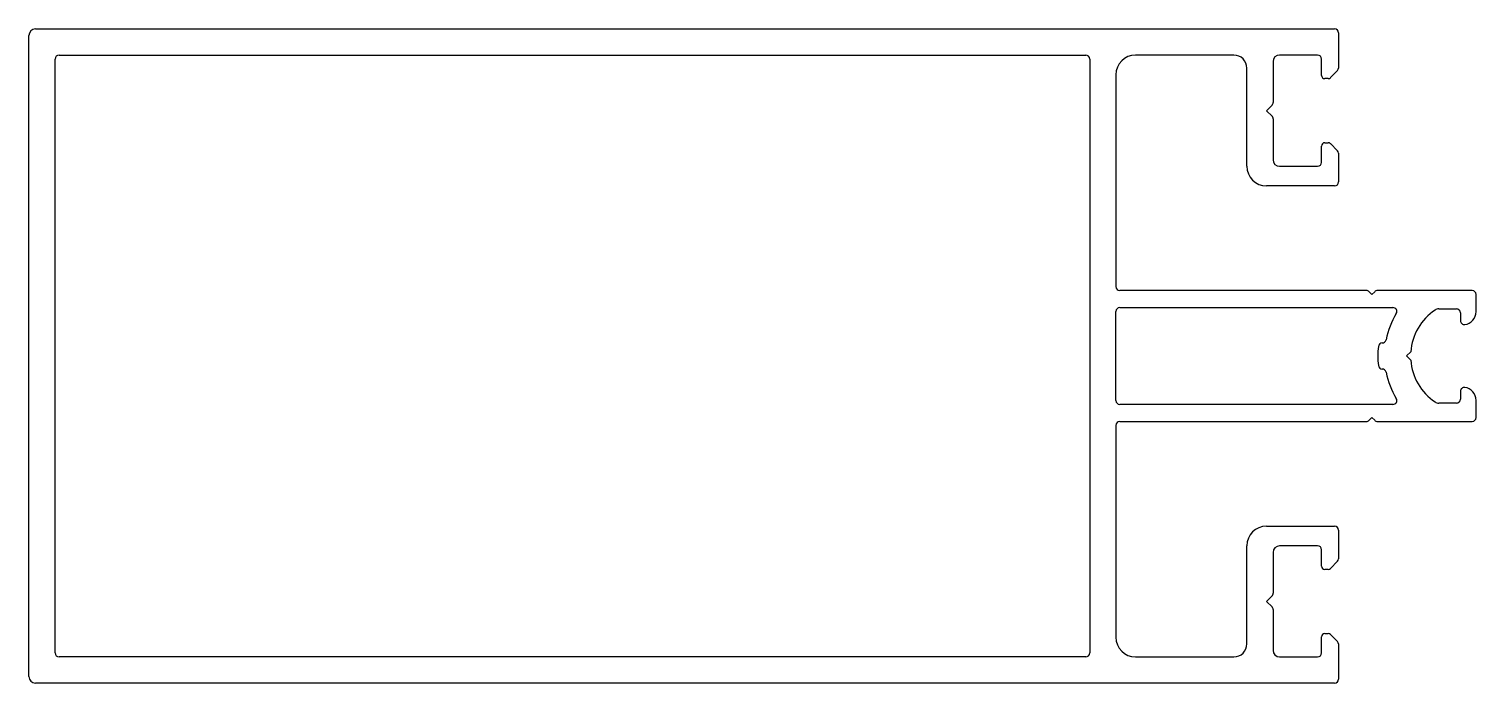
# Model space of a CAD drawing. Extents: x 945 to 1055, y 398 to 448.
import ezdxf

# ---------------------------------------------------------------- set-up
doc = ezdxf.new("R2010")
doc.units = 0
doc.layers.get('0').update_dxf_attribs({"linetype": 'CONTINUOUS'})

msp = doc.modelspace()

# ---------------------------------------------------------------- linework, layer by layer
at = {"color": 0}
for p, q in [((945.17, 447.83), (1044.37, 447.83)), ((1044.67, 447.53), (1044.67, 444.84)), ((944.67, 398.33), (944.67, 447.32)), ((946.67, 400.13), (946.67, 445.53)), ((946.97, 445.83), (1025.37, 445.83)), ((1025.67, 445.53), (1025.67, 400.13)), ((1036.67, 445.83), (1029.17, 445.83)), ((1039.67, 445.33), (1039.67, 442.21)), ((1043.07, 445.83), (1040.17, 445.83)), ((1043.37, 444.28), (1043.37, 445.53)), ((1027.67, 444.33), (1027.67, 428.13)), ((1037.67, 437.33), (1037.67, 444.83)), ((1044.6, 444.66), (1044.05, 444.11)), ((1043.87, 444.03), (1043.62, 444.03)), ((1039.59, 442), (1039.17, 441.58)), ((1039.17, 441.58), (1039.59, 441.17)), ((1039.67, 440.96), (1039.67, 437.83)), ((1043.37, 437.63), (1043.37, 438.88)), ((1043.62, 439.13), (1043.87, 439.13)), ((1044.05, 439.06), (1044.6, 438.51)), ((1044.67, 438.33), (1044.67, 436.13)), ((1040.17, 437.33), (1043.07, 437.33)), ((1044.37, 435.83), (1039.17, 435.83)), ((1046.79, 427.83), (1027.97, 427.83)), ((1047.22, 427.53), (1047.01, 427.74)), ((1047.43, 427.74), (1047.22, 427.53)), ((1054.87, 427.83), (1047.64, 427.83)), ((1027.97, 426.53), (1048.82, 426.53)), ((1055.17, 426.22), (1055.17, 427.53)), ((1027.67, 419.43), (1027.67, 426.23)), ((1052.32, 426.43), (1053.67, 426.43)), ((1053.97, 426.13), (1053.97, 425.53)), ((1048, 423.83), (1048.01, 423.83)), ((1049.87, 422.83), (1050.18, 423.14)), ((1050.18, 422.52), (1049.87, 422.83)), ((1048.01, 421.83), (1048, 421.83)), ((1053.97, 420.13), (1053.97, 419.53)), ((1048.82, 419.13), (1027.97, 419.13)), ((1053.67, 419.23), (1052.32, 419.23)), ((1055.17, 418.13), (1055.17, 419.44)), ((1027.97, 417.83), (1046.79, 417.83)), ((1047.01, 417.92), (1047.22, 418.13)), ((1047.22, 418.13), (1047.43, 417.92)), ((1047.64, 417.83), (1054.87, 417.83)), ((1027.67, 417.53), (1027.67, 401.33)), ((1039.17, 409.82), (1044.37, 409.82)), ((1044.67, 409.52), (1044.67, 407.33)), ((1037.67, 400.83), (1037.67, 408.32)), ((1039.67, 407.82), (1039.67, 404.7)), ((1043.07, 408.32), (1040.17, 408.32)), ((1043.37, 406.77), (1043.37, 408.02)), ((1044.6, 407.15), (1044.05, 406.6)), ((1043.87, 406.52), (1043.62, 406.52)), ((1039.59, 404.49), (1039.17, 404.07)), ((1039.17, 404.07), (1039.59, 403.66)), ((1039.67, 403.45), (1039.67, 400.33)), ((1043.37, 400.13), (1043.37, 401.37)), ((1043.62, 401.62), (1043.87, 401.62)), ((1044.05, 401.55), (1044.6, 401)), ((1044.67, 400.82), (1044.67, 398.13)), ((1025.37, 399.83), (946.97, 399.83)), ((1029.17, 399.83), (1036.67, 399.83)), ((1040.17, 399.83), (1043.07, 399.83)), ((1044.37, 397.83), (945.17, 397.83))]:
    msp.add_line(p, q, dxfattribs=at)
for centre, radius, start, end in [((945.19, 447.31), 0.517, 91.8488, 179.2343), ((1044.37, 447.53), 0.3, 0, 90), ((946.97, 445.53), 0.3, 90, 180), ((1025.37, 445.53), 0.3, 0, 90), ((1029.17, 444.33), 1.5, 90, 180), ((1036.67, 444.83), 1, 0, 90), ((1040.17, 445.33), 0.5, 90, 180), ((1043.07, 445.53), 0.3, 0, 90), ((1043.62, 444.28), 0.25, 180, 270), ((1044.42, 444.84), 0.25, 315, 0), ((1043.87, 444.28), 0.25, 270, 315), ((1039.37, 442.21), 0.3, 315, 0), ((1039.37, 440.96), 0.3, 0, 45), ((1043.62, 438.88), 0.25, 90, 180), ((1043.87, 438.88), 0.25, 45, 90), ((1040.17, 437.83), 0.5, 180, 270), ((1043.07, 437.63), 0.3, 270, 0), ((1044.42, 438.33), 0.25, 360, 45), ((1039.17, 437.33), 1.5, 180, 270), ((1044.37, 436.13), 0.3, 270, 0), ((1027.97, 428.13), 0.3, 180, 270), ((1046.79, 427.53), 0.3, 45, 90), ((1047.64, 427.53), 0.3, 90, 135), ((1054.87, 427.53), 0.3, 0, 90), ((1027.97, 426.23), 0.3, 90, 180), ((1048.82, 426.23), 0.3, 328.676, 90), ((1054.41, 422.83), 6.24, 148.676, 168.5346), ((1054.41, 422.83), 4.24, 124.0164, 175.7875), ((1052.32, 425.93), 0.5, 90, 124.0164), ((1053.67, 426.13), 0.3, 0, 90), ((1054.27, 425.53), 0.298, 179.5855, 278.6277), ((1054.17, 426.22), 1, 278.2132, 0), ((1054.41, 422.83), 6.74, 173.7599, 186.2401), ((1048.01, 423.53), 0.3, 90, 173.7599), ((1048, 424.13), 0.3, 270, 348.5346), ((1048.01, 422.13), 0.3, 186.2401, 270), ((1054.41, 422.83), 4.24, 184.2125, 235.9836), ((1048, 421.53), 0.3, 11.4654, 90), ((1054.41, 422.83), 6.24, 191.4654, 211.324), ((1054.27, 420.13), 0.301, 82.0597, 179.7271), ((1054.17, 419.44), 1, 0, 81.7868), ((1027.97, 419.43), 0.3, 180, 270), ((1048.82, 419.43), 0.3, 270, 31.324), ((1052.32, 419.73), 0.5, 235.9836, 270), ((1053.67, 419.53), 0.3, 270, 0), ((1027.97, 417.53), 0.3, 90, 180), ((1046.79, 418.13), 0.3, 270, 315), ((1047.64, 418.13), 0.3, 225, 270), ((1054.87, 418.13), 0.3, 270, 0), ((1039.17, 408.32), 1.5, 90, 180), ((1044.37, 409.52), 0.3, 0, 90), ((1040.17, 407.82), 0.5, 90, 180), ((1043.07, 408.02), 0.3, 0, 90), ((1043.62, 406.77), 0.25, 180, 270), ((1044.42, 407.33), 0.25, 315, 0), ((1043.87, 406.77), 0.25, 270, 315), ((1039.37, 404.7), 0.3, 315, 0), ((1039.37, 403.45), 0.3, 0, 45), ((1029.17, 401.33), 1.5, 180, 270), ((1043.62, 401.37), 0.25, 90, 180), ((1043.87, 401.37), 0.25, 45, 90), ((946.97, 400.13), 0.3, 180, 270), ((1025.37, 400.13), 0.3, 270, 0), ((1036.67, 400.83), 1, 270, 0), ((1040.17, 400.33), 0.5, 180, 270), ((1043.07, 400.13), 0.3, 270, 0), ((1044.42, 400.82), 0.25, 360, 45), ((945.17, 398.33), 0.5, 180, 270), ((1044.37, 398.13), 0.3, 270, 0)]:
    msp.add_arc(centre, radius, start, end, dxfattribs=at)

doc.saveas('drawing.dxf')
